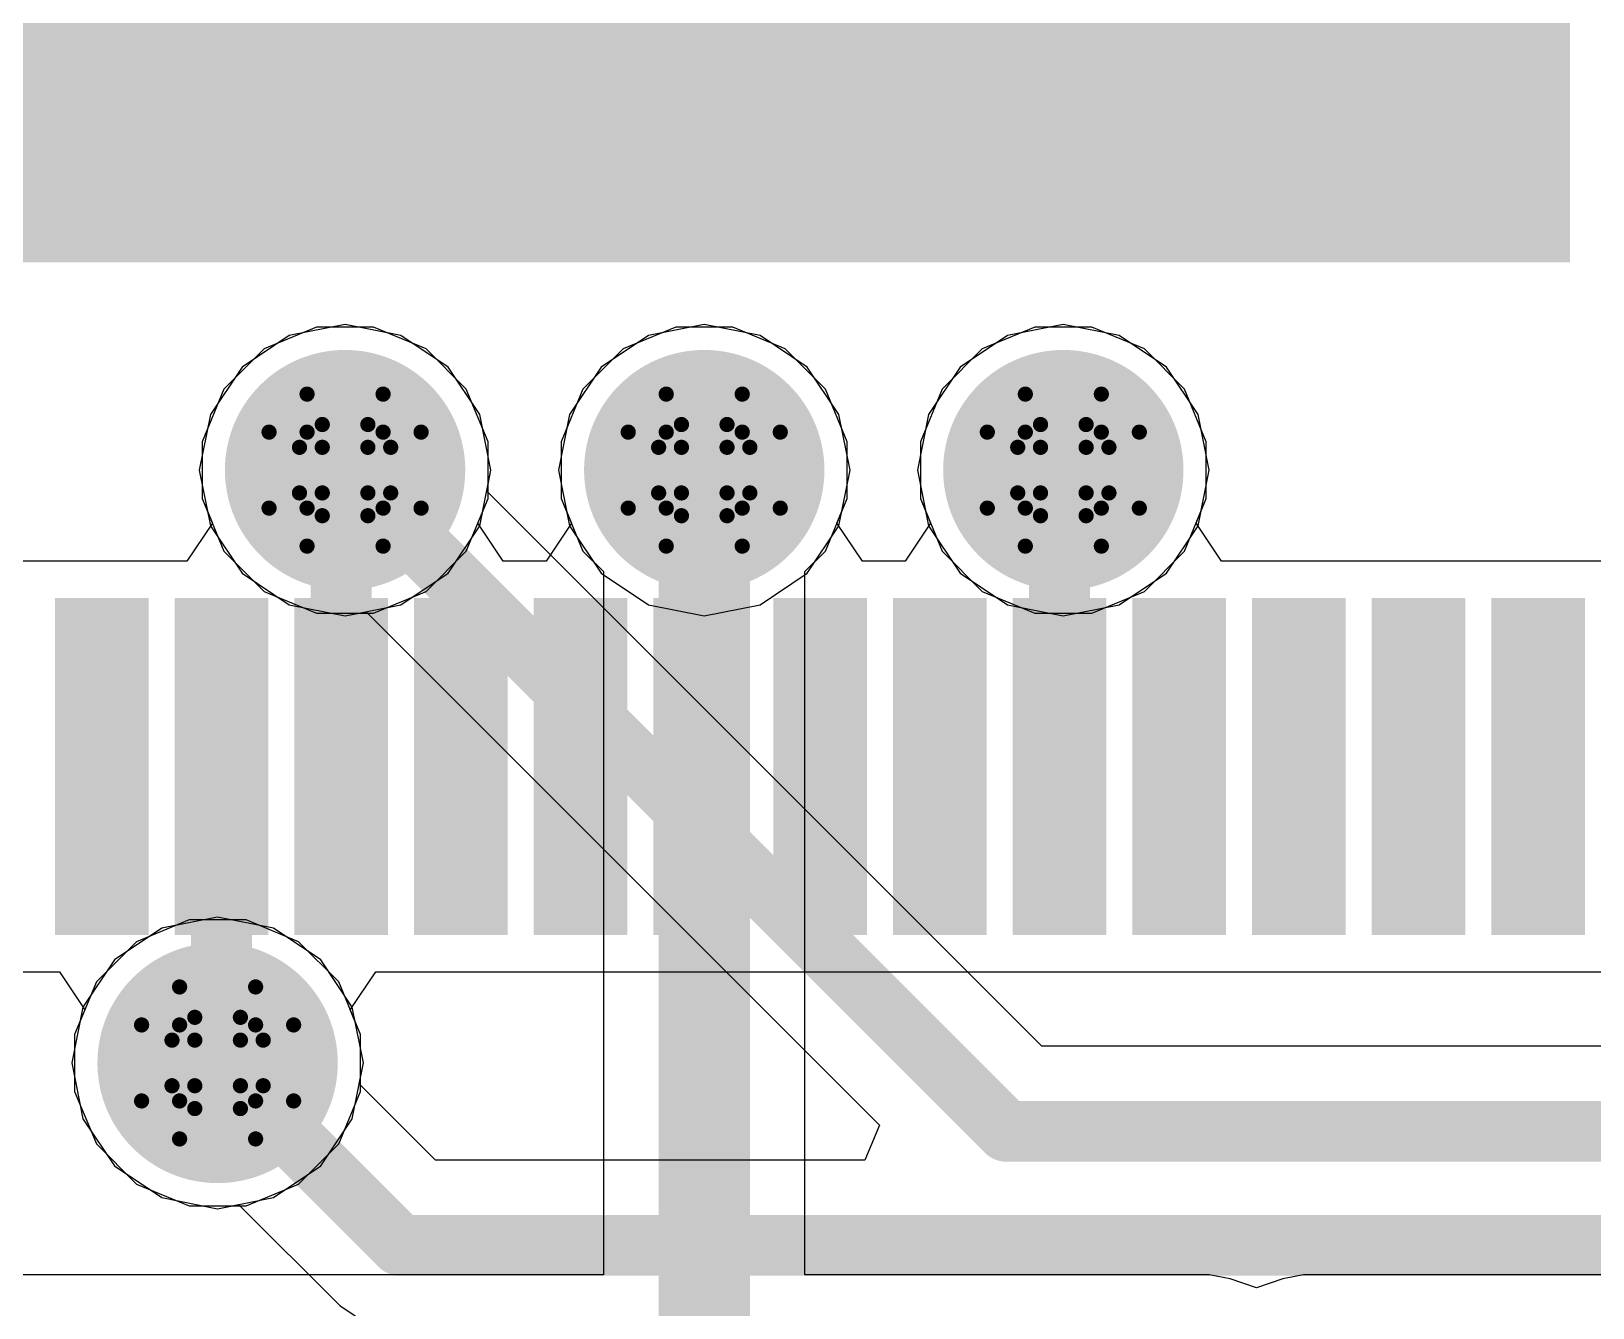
# Model space of a CAD drawing. Header units: inches. Extents: x -0.1 to 17.9, y -0.8 to 4.8.
# Drawn here: x 2.1392 to 2.3447, y 2.4408 to 2.6087 of the extents above; entities that cross this region are included whole.
import ezdxf

# ---------------------------------------------------------------- set-up
doc = ezdxf.new("R2010")
doc.units = ezdxf.units.IN
doc.header["$MEASUREMENT"] = 0
for name, color, linetype in [('Bottom Layer 1', 5, 'Continuous'), ('Bottom Solder', 6, 'Continuous'), ('Drill Drawing', 1, 'Continuous'), ('GND+Signal', 16, 'Continuous'), ('PWR+Signal', 76, 'Continuous'), ('Top Layer 1', 1, 'Continuous'), ('Top Paste', 8, 'Continuous'), ('Top Solder', 216, 'Continuous'), ('Via Holes', 16, 'Continuous')]:
    doc.layers.add(name, color=color, linetype=linetype)

# ---------------------------------------------------------------- blocks, each defined once
blk = doc.blocks.new('100_VQFN__12_12__100')
at = {"layer": 'Top Layer 1'}
for points in [[(-0.1595, 0.1595), (0.1595, 0.1595), (0.1595, -0.1595), (-0.1595, -0.1595)], [(-0.0275, -0.248), (-0.0355, -0.248), (-0.0355, -0.208), (-0.0275, -0.208)], [(-0.01175, -0.248), (-0.01975, -0.248), (-0.01975, -0.208), (-0.01175, -0.208)], [(0.004, -0.248), (-0.004, -0.248), (-0.004, -0.208), (0.004, -0.208)], [(0.01975, -0.248), (0.01175, -0.248), (0.01175, -0.208), (0.01975, -0.208)], [(0.0355, -0.248), (0.0275, -0.248), (0.0275, -0.208), (0.0355, -0.208)], [(0.05124, -0.248), (0.04324, -0.248), (0.04324, -0.208), (0.05124, -0.208)], [(0.06699, -0.248), (0.05899, -0.248), (0.05899, -0.208), (0.06699, -0.208)], [(0.08274, -0.248), (0.07474, -0.248), (0.07474, -0.208), (0.08274, -0.208)], [(0.09849, -0.248), (0.09049, -0.248), (0.09049, -0.208), (0.09849, -0.208)], [(0.11424, -0.248), (0.10624, -0.248), (0.10624, -0.208), (0.11424, -0.208)], [(0.12998, -0.248), (0.12198, -0.248), (0.12198, -0.208), (0.12998, -0.208)], [(0.14573, -0.248), (0.13773, -0.248), (0.13773, -0.208), (0.14573, -0.208)], [(0.16148, -0.248), (0.15348, -0.248), (0.15348, -0.208), (0.16148, -0.208)]]:
    blk.add_hatch(color=1, dxfattribs=at).paths.add_polyline_path(points)
at = {"layer": 'Top Paste'}
for points in [[(-0.1595, 0.1595), (0.1595, 0.1595), (0.1595, -0.1595), (-0.1595, -0.1595)], [(-0.0275, -0.248), (-0.0355, -0.248), (-0.0355, -0.208), (-0.0275, -0.208)], [(-0.01175, -0.248), (-0.01975, -0.248), (-0.01975, -0.208), (-0.01175, -0.208)], [(0.004, -0.248), (-0.004, -0.248), (-0.004, -0.208), (0.004, -0.208)], [(0.01975, -0.248), (0.01175, -0.248), (0.01175, -0.208), (0.01975, -0.208)], [(0.0355, -0.248), (0.0275, -0.248), (0.0275, -0.208), (0.0355, -0.208)], [(0.05124, -0.248), (0.04324, -0.248), (0.04324, -0.208), (0.05124, -0.208)], [(0.06699, -0.248), (0.05899, -0.248), (0.05899, -0.208), (0.06699, -0.208)], [(0.08274, -0.248), (0.07474, -0.248), (0.07474, -0.208), (0.08274, -0.208)], [(0.09849, -0.248), (0.09049, -0.248), (0.09049, -0.208), (0.09849, -0.208)], [(0.11424, -0.248), (0.10624, -0.248), (0.10624, -0.208), (0.11424, -0.208)], [(0.12998, -0.248), (0.12198, -0.248), (0.12198, -0.208), (0.12998, -0.208)], [(0.14573, -0.248), (0.13773, -0.248), (0.13773, -0.208), (0.14573, -0.208)], [(0.16148, -0.248), (0.15348, -0.248), (0.15348, -0.208), (0.16148, -0.208)]]:
    blk.add_hatch(color=8, dxfattribs=at).paths.add_polyline_path(points)
at = {"layer": 'Top Solder'}
for points in [[(-0.16166, 0.16167), (0.16167, 0.16167), (0.16167, -0.16167), (-0.16166, -0.16167)], [(-0.02533, -0.25017), (-0.03766, -0.25017), (-0.03766, -0.20583), (-0.02533, -0.20583)], [(-0.00958, -0.25017), (-0.02191, -0.25017), (-0.02191, -0.20583), (-0.00958, -0.20583)], [(0.00617, -0.25017), (-0.00616, -0.25017), (-0.00616, -0.20583), (0.00617, -0.20583)], [(0.02191, -0.25017), (0.00958, -0.25017), (0.00958, -0.20583), (0.02191, -0.20583)], [(0.03766, -0.25017), (0.02533, -0.25017), (0.02533, -0.20583), (0.03766, -0.20583)], [(0.05341, -0.25017), (0.04108, -0.25017), (0.04108, -0.20583), (0.05341, -0.20583)], [(0.06916, -0.25017), (0.05683, -0.25017), (0.05683, -0.20583), (0.06916, -0.20583)], [(0.08491, -0.25017), (0.07258, -0.25017), (0.07258, -0.20583), (0.08491, -0.20583)], [(0.10065, -0.25017), (0.08832, -0.25017), (0.08832, -0.20583), (0.10065, -0.20583)], [(0.1164, -0.25017), (0.10407, -0.25017), (0.10407, -0.20583), (0.1164, -0.20583)], [(0.13215, -0.25017), (0.11982, -0.25017), (0.11982, -0.20583), (0.13215, -0.20583)], [(0.1479, -0.25017), (0.13557, -0.25017), (0.13557, -0.20583), (0.1479, -0.20583)], [(0.16365, -0.25017), (0.15132, -0.25017), (0.15132, -0.20583), (0.16365, -0.20583)]]:
    blk.add_hatch(color=216, dxfattribs=at).paths.add_polyline_path(points)

msp = doc.modelspace()

# ---------------------------------------------------------------- hatches: boundary and pattern name
at = {"layer": 'Bottom Layer 1'}
h = msp.add_hatch(color=5, dxfattribs=at)
edge = h.paths.add_edge_path()
edge.add_arc((2.18051, 2.551), 0.01181, 0, 360)
h = msp.add_hatch(color=5, dxfattribs=at)
edge = h.paths.add_edge_path()
edge.add_arc((2.22776, 2.551), 0.01181, 0, 360)
h = msp.add_hatch(color=5, dxfattribs=at)
edge = h.paths.add_edge_path()
edge.add_arc((2.275, 2.551), 0.01181, 0, 360)
h = msp.add_hatch(color=5, dxfattribs=at)
edge = h.paths.add_edge_path()
edge.add_arc((2.16374, 2.473), 0.01181, 0, 360)
at = {"layer": 'Bottom Solder'}
h = msp.add_hatch(color=6, dxfattribs=at)
edge = h.paths.add_edge_path()
edge.add_arc((2.18051, 2.551), 0.01581, 0, 360)
h = msp.add_hatch(color=6, dxfattribs=at)
edge = h.paths.add_edge_path()
edge.add_arc((2.22776, 2.551), 0.01581, 0, 360)
h = msp.add_hatch(color=6, dxfattribs=at)
edge = h.paths.add_edge_path()
edge.add_arc((2.275, 2.551), 0.01581, 0, 360)
h = msp.add_hatch(color=6, dxfattribs=at)
edge = h.paths.add_edge_path()
edge.add_arc((2.16374, 2.473), 0.01581, 0, 360)
at = {"layer": 'GND+Signal'}
h = msp.add_hatch(color=16, dxfattribs=at)
edge = h.paths.add_edge_path()
edge.add_arc((2.18051, 2.551), 0.01181, 0, 360)
h = msp.add_hatch(color=16, dxfattribs=at)
edge = h.paths.add_edge_path()
edge.add_arc((2.22776, 2.551), 0.01181, 0, 360)
h = msp.add_hatch(color=16, dxfattribs=at)
edge = h.paths.add_edge_path()
edge.add_arc((2.275, 2.551), 0.01181, 0, 360)
h = msp.add_hatch(color=16, dxfattribs=at)
edge = h.paths.add_edge_path()
edge.add_arc((2.16374, 2.473), 0.01181, 0, 360)
at = {"layer": 'PWR+Signal'}
h = msp.add_hatch(color=76, dxfattribs=at)
edge = h.paths.add_edge_path()
edge.add_arc((2.18051, 2.551), 0.01181, 0, 360)
h = msp.add_hatch(color=76, dxfattribs=at)
edge = h.paths.add_edge_path()
edge.add_arc((2.22776, 2.551), 0.01181, 0, 360)
h = msp.add_hatch(color=76, dxfattribs=at)
edge = h.paths.add_edge_path()
edge.add_arc((2.275, 2.551), 0.01181, 0, 360)
h = msp.add_hatch(color=76, dxfattribs=at)
edge = h.paths.add_edge_path()
edge.add_arc((2.16374, 2.473), 0.01181, 0, 360)
at = {"layer": 'Top Layer 1'}
h = msp.add_hatch(color=1, dxfattribs=at)
edge = h.paths.add_edge_path()
edge.add_arc((2.18051, 2.551), 0.01181, 0, 360)
h = msp.add_hatch(color=1, dxfattribs=at)
edge = h.paths.add_edge_path()
edge.add_arc((2.22776, 2.551), 0.01181, 0, 360)
h = msp.add_hatch(color=1, dxfattribs=at)
edge = h.paths.add_edge_path()
edge.add_arc((2.275, 2.551), 0.01181, 0, 360)
h = msp.add_hatch(color=1, dxfattribs=at)
edge = h.paths.add_edge_path()
edge.add_arc((2.16374, 2.473), 0.01181, 0, 360)
at = {"layer": 'Via Holes'}
h = msp.add_hatch(color=7, dxfattribs=at)
edge = h.paths.add_edge_path()
edge.add_arc((2.18051, 2.551), 0.00591, 0, 360)
h = msp.add_hatch(color=7, dxfattribs=at)
edge = h.paths.add_edge_path()
edge.add_arc((2.22776, 2.551), 0.00591, 0, 360)
h = msp.add_hatch(color=7, dxfattribs=at)
edge = h.paths.add_edge_path()
edge.add_arc((2.275, 2.551), 0.00591, 0, 360)
h = msp.add_hatch(color=7, dxfattribs=at)
edge = h.paths.add_edge_path()
edge.add_arc((2.16374, 2.473), 0.00591, 0, 360)

# ---------------------------------------------------------------- linework, layer by layer
at = {"layer": 'Bottom Layer 1'}
for p, q in [((2.17677, 2.56981), (2.16986, 2.56695)), ((2.18425, 2.56981), (2.17677, 2.56981)), ((2.19117, 2.56695), (2.18425, 2.56981)), ((2.22401, 2.56981), (2.2171, 2.56695)), ((2.2315, 2.56981), (2.22401, 2.56981)), ((2.23841, 2.56695), (2.2315, 2.56981)), ((2.27126, 2.56981), (2.26434, 2.56695)), ((2.27874, 2.56981), (2.27126, 2.56981)), ((2.28566, 2.56695), (2.27874, 2.56981)), ((2.16986, 2.56695), (2.16456, 2.56166)), ((2.19646, 2.56166), (2.19117, 2.56695)), ((2.2171, 2.56695), (2.21181, 2.56166)), ((2.2437, 2.56166), (2.23841, 2.56695)), ((2.26434, 2.56695), (2.25905, 2.56166)), ((2.29095, 2.56166), (2.28566, 2.56695)), ((2.16456, 2.56166), (2.1617, 2.55474)), ((2.19932, 2.55474), (2.19646, 2.56166)), ((2.21181, 2.56166), (2.20894, 2.55474)), ((2.24657, 2.55474), (2.2437, 2.56166)), ((2.25905, 2.56166), (2.25619, 2.55474)), ((2.29381, 2.55474), (2.29095, 2.56166)), ((2.1617, 2.55474), (2.1617, 2.54726)), ((2.19932, 2.54726), (2.19932, 2.55474)), ((2.20894, 2.55474), (2.20894, 2.54726)), ((2.24657, 2.54726), (2.24657, 2.55474)), ((2.25619, 2.55474), (2.25619, 2.54726)), ((2.29381, 2.54726), (2.29381, 2.55474)), ((2.1617, 2.54726), (2.16456, 2.54034)), ((2.19646, 2.54034), (2.19932, 2.54726)), ((2.20894, 2.54726), (2.21181, 2.54034)), ((2.2437, 2.54034), (2.24657, 2.54726)), ((2.25619, 2.54726), (2.25905, 2.54034)), ((2.29095, 2.54034), (2.29381, 2.54726)), ((2.16456, 2.54034), (2.16986, 2.53505)), ((2.19117, 2.53505), (2.19646, 2.54034)), ((2.21181, 2.54034), (2.2145, 2.53765)), ((2.24101, 2.53765), (2.2437, 2.54034)), ((2.25905, 2.54034), (2.26434, 2.53505)), ((2.28566, 2.53505), (2.29095, 2.54034)), ((2.2145, 2.53765), (2.2145, 2.44514)), ((2.24101, 2.44514), (2.24101, 2.53765)), ((2.16986, 2.53505), (2.17677, 2.53219)), ((2.18425, 2.53219), (2.19117, 2.53505)), ((2.26434, 2.53505), (2.27126, 2.53219)), ((2.27874, 2.53219), (2.28566, 2.53505)), ((2.17677, 2.53219), (2.18425, 2.53219)), ((2.27126, 2.53219), (2.27874, 2.53219)), ((2.16, 2.49181), (2.15309, 2.48895)), ((2.16748, 2.49181), (2.16, 2.49181)), ((2.1744, 2.48895), (2.16748, 2.49181)), ((2.15309, 2.48895), (2.14779, 2.48366)), ((2.17969, 2.48366), (2.1744, 2.48895)), ((2.14779, 2.48366), (2.14493, 2.47674)), ((2.18255, 2.47674), (2.17969, 2.48366)), ((2.14493, 2.47674), (2.14493, 2.46926)), ((2.18255, 2.46926), (2.18255, 2.47674)), ((2.14493, 2.46926), (2.14779, 2.46234)), ((2.17969, 2.46234), (2.18255, 2.46926)), ((2.14779, 2.46234), (2.15309, 2.45705)), ((2.1744, 2.45705), (2.17969, 2.46234)), ((2.15309, 2.45705), (2.16, 2.45419)), ((2.16748, 2.45419), (2.1744, 2.45705)), ((2.16, 2.45419), (2.16748, 2.45419)), ((2.2145, 2.44514), (2.073, 2.44514)), ((2.2942, 2.44514), (2.24101, 2.44514)), ((2.29693, 2.44459), (2.2942, 2.44514)), ((2.3066, 2.44514), (2.30387, 2.44459)), ((2.35175, 2.44514), (2.3066, 2.44514)), ((2.3004, 2.44343), (2.29693, 2.44459)), ((2.30387, 2.44459), (2.3004, 2.44343))]:
    msp.add_line(p, q, dxfattribs=at)
msp.add_lwpolyline([(2.22776, 2.43254, 0.012, 0.012, 0), (2.22776, 2.551, 0.012, 0.012, 0)], format="xyseb", dxfattribs=at)
msp.add_lwpolyline([(2.22476, 2.551, 0.006, 0.006, 1), (2.23076, 2.551, 0.006, 0.006, 1)], format="xyseb", close=True, dxfattribs=at)
at = {"layer": 'Drill Drawing'}
for points in [[(2.17551, 2.556, 0.002, 0.002, 0), (2.17551, 2.561, 0.002, 0.002, 0)], [(2.17551, 2.561, 0.002, 0.002, 0), (2.18551, 2.561, 0.002, 0.002, 0)], [(2.18551, 2.556, 0.002, 0.002, 0), (2.18551, 2.561, 0.002, 0.002, 0)], [(2.22276, 2.556, 0.002, 0.002, 0), (2.22276, 2.561, 0.002, 0.002, 0)], [(2.22276, 2.561, 0.002, 0.002, 0), (2.23276, 2.561, 0.002, 0.002, 0)], [(2.23276, 2.556, 0.002, 0.002, 0), (2.23276, 2.561, 0.002, 0.002, 0)], [(2.27, 2.556, 0.002, 0.002, 0), (2.27, 2.561, 0.002, 0.002, 0)], [(2.27, 2.561, 0.002, 0.002, 0), (2.28, 2.561, 0.002, 0.002, 0)], [(2.28, 2.556, 0.002, 0.002, 0), (2.28, 2.561, 0.002, 0.002, 0)], [(2.17751, 2.554, 0.002, 0.002, 0), (2.17751, 2.557, 0.002, 0.002, 0)], [(2.17751, 2.557, 0.002, 0.002, 0), (2.18351, 2.557, 0.002, 0.002, 0)], [(2.18351, 2.554, 0.002, 0.002, 0), (2.18351, 2.557, 0.002, 0.002, 0)], [(2.22476, 2.554, 0.002, 0.002, 0), (2.22476, 2.557, 0.002, 0.002, 0)], [(2.22476, 2.557, 0.002, 0.002, 0), (2.23076, 2.557, 0.002, 0.002, 0)], [(2.23076, 2.554, 0.002, 0.002, 0), (2.23076, 2.557, 0.002, 0.002, 0)], [(2.272, 2.554, 0.002, 0.002, 0), (2.272, 2.557, 0.002, 0.002, 0)], [(2.272, 2.557, 0.002, 0.002, 0), (2.278, 2.557, 0.002, 0.002, 0)], [(2.278, 2.554, 0.002, 0.002, 0), (2.278, 2.557, 0.002, 0.002, 0)], [(2.17051, 2.546, 0.002, 0.002, 0), (2.17051, 2.556, 0.002, 0.002, 0)], [(2.17051, 2.556, 0.002, 0.002, 0), (2.17551, 2.556, 0.002, 0.002, 0)], [(2.18551, 2.556, 0.002, 0.002, 0), (2.19051, 2.556, 0.002, 0.002, 0)], [(2.19051, 2.546, 0.002, 0.002, 0), (2.19051, 2.556, 0.002, 0.002, 0)], [(2.21776, 2.546, 0.002, 0.002, 0), (2.21776, 2.556, 0.002, 0.002, 0)], [(2.21776, 2.556, 0.002, 0.002, 0), (2.22276, 2.556, 0.002, 0.002, 0)], [(2.23276, 2.556, 0.002, 0.002, 0), (2.23776, 2.556, 0.002, 0.002, 0)], [(2.23776, 2.546, 0.002, 0.002, 0), (2.23776, 2.556, 0.002, 0.002, 0)], [(2.265, 2.546, 0.002, 0.002, 0), (2.265, 2.556, 0.002, 0.002, 0)], [(2.265, 2.556, 0.002, 0.002, 0), (2.27, 2.556, 0.002, 0.002, 0)], [(2.28, 2.556, 0.002, 0.002, 0), (2.285, 2.556, 0.002, 0.002, 0)], [(2.285, 2.546, 0.002, 0.002, 0), (2.285, 2.556, 0.002, 0.002, 0)], [(2.17451, 2.548, 0.002, 0.002, 0), (2.17451, 2.554, 0.002, 0.002, 0)], [(2.17451, 2.554, 0.002, 0.002, 0), (2.17751, 2.554, 0.002, 0.002, 0)], [(2.18351, 2.554, 0.002, 0.002, 0), (2.18651, 2.554, 0.002, 0.002, 0)], [(2.18651, 2.548, 0.002, 0.002, 0), (2.18651, 2.554, 0.002, 0.002, 0)], [(2.22176, 2.548, 0.002, 0.002, 0), (2.22176, 2.554, 0.002, 0.002, 0)], [(2.22176, 2.554, 0.002, 0.002, 0), (2.22476, 2.554, 0.002, 0.002, 0)], [(2.23076, 2.554, 0.002, 0.002, 0), (2.23376, 2.554, 0.002, 0.002, 0)], [(2.23376, 2.548, 0.002, 0.002, 0), (2.23376, 2.554, 0.002, 0.002, 0)], [(2.269, 2.548, 0.002, 0.002, 0), (2.269, 2.554, 0.002, 0.002, 0)], [(2.269, 2.554, 0.002, 0.002, 0), (2.272, 2.554, 0.002, 0.002, 0)], [(2.278, 2.554, 0.002, 0.002, 0), (2.281, 2.554, 0.002, 0.002, 0)], [(2.281, 2.548, 0.002, 0.002, 0), (2.281, 2.554, 0.002, 0.002, 0)], [(2.17451, 2.548, 0.002, 0.002, 0), (2.17751, 2.548, 0.002, 0.002, 0)], [(2.17751, 2.545, 0.002, 0.002, 0), (2.17751, 2.548, 0.002, 0.002, 0)], [(2.18351, 2.548, 0.002, 0.002, 0), (2.18651, 2.548, 0.002, 0.002, 0)], [(2.18351, 2.545, 0.002, 0.002, 0), (2.18351, 2.548, 0.002, 0.002, 0)], [(2.22176, 2.548, 0.002, 0.002, 0), (2.22476, 2.548, 0.002, 0.002, 0)], [(2.22476, 2.545, 0.002, 0.002, 0), (2.22476, 2.548, 0.002, 0.002, 0)], [(2.23076, 2.548, 0.002, 0.002, 0), (2.23376, 2.548, 0.002, 0.002, 0)], [(2.23076, 2.545, 0.002, 0.002, 0), (2.23076, 2.548, 0.002, 0.002, 0)], [(2.269, 2.548, 0.002, 0.002, 0), (2.272, 2.548, 0.002, 0.002, 0)], [(2.272, 2.545, 0.002, 0.002, 0), (2.272, 2.548, 0.002, 0.002, 0)], [(2.278, 2.548, 0.002, 0.002, 0), (2.281, 2.548, 0.002, 0.002, 0)], [(2.278, 2.545, 0.002, 0.002, 0), (2.278, 2.548, 0.002, 0.002, 0)], [(2.17051, 2.546, 0.002, 0.002, 0), (2.17551, 2.546, 0.002, 0.002, 0)], [(2.17551, 2.541, 0.002, 0.002, 0), (2.17551, 2.546, 0.002, 0.002, 0)], [(2.17751, 2.545, 0.002, 0.002, 0), (2.18351, 2.545, 0.002, 0.002, 0)], [(2.18551, 2.546, 0.002, 0.002, 0), (2.19051, 2.546, 0.002, 0.002, 0)], [(2.18551, 2.541, 0.002, 0.002, 0), (2.18551, 2.546, 0.002, 0.002, 0)], [(2.21776, 2.546, 0.002, 0.002, 0), (2.22276, 2.546, 0.002, 0.002, 0)], [(2.22276, 2.541, 0.002, 0.002, 0), (2.22276, 2.546, 0.002, 0.002, 0)], [(2.22476, 2.545, 0.002, 0.002, 0), (2.23076, 2.545, 0.002, 0.002, 0)], [(2.23276, 2.546, 0.002, 0.002, 0), (2.23776, 2.546, 0.002, 0.002, 0)], [(2.23276, 2.541, 0.002, 0.002, 0), (2.23276, 2.546, 0.002, 0.002, 0)], [(2.265, 2.546, 0.002, 0.002, 0), (2.27, 2.546, 0.002, 0.002, 0)], [(2.27, 2.541, 0.002, 0.002, 0), (2.27, 2.546, 0.002, 0.002, 0)], [(2.272, 2.545, 0.002, 0.002, 0), (2.278, 2.545, 0.002, 0.002, 0)], [(2.28, 2.546, 0.002, 0.002, 0), (2.285, 2.546, 0.002, 0.002, 0)], [(2.28, 2.541, 0.002, 0.002, 0), (2.28, 2.546, 0.002, 0.002, 0)], [(2.17551, 2.541, 0.002, 0.002, 0), (2.18551, 2.541, 0.002, 0.002, 0)], [(2.22276, 2.541, 0.002, 0.002, 0), (2.23276, 2.541, 0.002, 0.002, 0)], [(2.27, 2.541, 0.002, 0.002, 0), (2.28, 2.541, 0.002, 0.002, 0)], [(2.15874, 2.478, 0.002, 0.002, 0), (2.15874, 2.483, 0.002, 0.002, 0)], [(2.15874, 2.483, 0.002, 0.002, 0), (2.16874, 2.483, 0.002, 0.002, 0)], [(2.16874, 2.478, 0.002, 0.002, 0), (2.16874, 2.483, 0.002, 0.002, 0)], [(2.16074, 2.476, 0.002, 0.002, 0), (2.16074, 2.479, 0.002, 0.002, 0)], [(2.16074, 2.479, 0.002, 0.002, 0), (2.16674, 2.479, 0.002, 0.002, 0)], [(2.16674, 2.476, 0.002, 0.002, 0), (2.16674, 2.479, 0.002, 0.002, 0)], [(2.15374, 2.468, 0.002, 0.002, 0), (2.15374, 2.478, 0.002, 0.002, 0)], [(2.15374, 2.478, 0.002, 0.002, 0), (2.15874, 2.478, 0.002, 0.002, 0)], [(2.16874, 2.478, 0.002, 0.002, 0), (2.17374, 2.478, 0.002, 0.002, 0)], [(2.17374, 2.468, 0.002, 0.002, 0), (2.17374, 2.478, 0.002, 0.002, 0)], [(2.15774, 2.47, 0.002, 0.002, 0), (2.15774, 2.476, 0.002, 0.002, 0)], [(2.15774, 2.476, 0.002, 0.002, 0), (2.16074, 2.476, 0.002, 0.002, 0)], [(2.16674, 2.476, 0.002, 0.002, 0), (2.16974, 2.476, 0.002, 0.002, 0)], [(2.16974, 2.47, 0.002, 0.002, 0), (2.16974, 2.476, 0.002, 0.002, 0)], [(2.15774, 2.47, 0.002, 0.002, 0), (2.16074, 2.47, 0.002, 0.002, 0)], [(2.16074, 2.467, 0.002, 0.002, 0), (2.16074, 2.47, 0.002, 0.002, 0)], [(2.16674, 2.47, 0.002, 0.002, 0), (2.16974, 2.47, 0.002, 0.002, 0)], [(2.16674, 2.467, 0.002, 0.002, 0), (2.16674, 2.47, 0.002, 0.002, 0)], [(2.15374, 2.468, 0.002, 0.002, 0), (2.15874, 2.468, 0.002, 0.002, 0)], [(2.15874, 2.463, 0.002, 0.002, 0), (2.15874, 2.468, 0.002, 0.002, 0)], [(2.16074, 2.467, 0.002, 0.002, 0), (2.16674, 2.467, 0.002, 0.002, 0)], [(2.16874, 2.468, 0.002, 0.002, 0), (2.17374, 2.468, 0.002, 0.002, 0)], [(2.16874, 2.463, 0.002, 0.002, 0), (2.16874, 2.468, 0.002, 0.002, 0)], [(2.15874, 2.463, 0.002, 0.002, 0), (2.16874, 2.463, 0.002, 0.002, 0)]]:
    msp.add_lwpolyline(points, format="xyseb", dxfattribs=at)
for points in [[(2.17501, 2.561, 0.001, 0.001, 1), (2.17601, 2.561, 0.001, 0.001, 1)], [(2.17501, 2.561, 0.001, 0.001, 1), (2.17601, 2.561, 0.001, 0.001, 1)], [(2.18501, 2.561, 0.001, 0.001, 1), (2.18601, 2.561, 0.001, 0.001, 1)], [(2.18501, 2.561, 0.001, 0.001, 1), (2.18601, 2.561, 0.001, 0.001, 1)], [(2.22226, 2.561, 0.001, 0.001, 1), (2.22326, 2.561, 0.001, 0.001, 1)], [(2.22226, 2.561, 0.001, 0.001, 1), (2.22326, 2.561, 0.001, 0.001, 1)], [(2.23226, 2.561, 0.001, 0.001, 1), (2.23326, 2.561, 0.001, 0.001, 1)], [(2.23226, 2.561, 0.001, 0.001, 1), (2.23326, 2.561, 0.001, 0.001, 1)], [(2.2695, 2.561, 0.001, 0.001, 1), (2.2705, 2.561, 0.001, 0.001, 1)], [(2.2695, 2.561, 0.001, 0.001, 1), (2.2705, 2.561, 0.001, 0.001, 1)], [(2.2795, 2.561, 0.001, 0.001, 1), (2.2805, 2.561, 0.001, 0.001, 1)], [(2.2795, 2.561, 0.001, 0.001, 1), (2.2805, 2.561, 0.001, 0.001, 1)], [(2.17701, 2.557, 0.001, 0.001, 1), (2.17801, 2.557, 0.001, 0.001, 1)], [(2.17701, 2.557, 0.001, 0.001, 1), (2.17801, 2.557, 0.001, 0.001, 1)], [(2.18301, 2.557, 0.001, 0.001, 1), (2.18401, 2.557, 0.001, 0.001, 1)], [(2.18301, 2.557, 0.001, 0.001, 1), (2.18401, 2.557, 0.001, 0.001, 1)], [(2.22426, 2.557, 0.001, 0.001, 1), (2.22526, 2.557, 0.001, 0.001, 1)], [(2.22426, 2.557, 0.001, 0.001, 1), (2.22526, 2.557, 0.001, 0.001, 1)], [(2.23026, 2.557, 0.001, 0.001, 1), (2.23126, 2.557, 0.001, 0.001, 1)], [(2.23026, 2.557, 0.001, 0.001, 1), (2.23126, 2.557, 0.001, 0.001, 1)], [(2.2715, 2.557, 0.001, 0.001, 1), (2.2725, 2.557, 0.001, 0.001, 1)], [(2.2715, 2.557, 0.001, 0.001, 1), (2.2725, 2.557, 0.001, 0.001, 1)], [(2.2775, 2.557, 0.001, 0.001, 1), (2.2785, 2.557, 0.001, 0.001, 1)], [(2.2775, 2.557, 0.001, 0.001, 1), (2.2785, 2.557, 0.001, 0.001, 1)], [(2.17001, 2.556, 0.001, 0.001, 1), (2.17101, 2.556, 0.001, 0.001, 1)], [(2.17001, 2.556, 0.001, 0.001, 1), (2.17101, 2.556, 0.001, 0.001, 1)], [(2.17501, 2.556, 0.001, 0.001, 1), (2.17601, 2.556, 0.001, 0.001, 1)], [(2.17501, 2.556, 0.001, 0.001, 1), (2.17601, 2.556, 0.001, 0.001, 1)], [(2.18501, 2.556, 0.001, 0.001, 1), (2.18601, 2.556, 0.001, 0.001, 1)], [(2.18501, 2.556, 0.001, 0.001, 1), (2.18601, 2.556, 0.001, 0.001, 1)], [(2.19001, 2.556, 0.001, 0.001, 1), (2.19101, 2.556, 0.001, 0.001, 1)], [(2.19001, 2.556, 0.001, 0.001, 1), (2.19101, 2.556, 0.001, 0.001, 1)], [(2.21726, 2.556, 0.001, 0.001, 1), (2.21826, 2.556, 0.001, 0.001, 1)], [(2.21726, 2.556, 0.001, 0.001, 1), (2.21826, 2.556, 0.001, 0.001, 1)], [(2.22226, 2.556, 0.001, 0.001, 1), (2.22326, 2.556, 0.001, 0.001, 1)], [(2.22226, 2.556, 0.001, 0.001, 1), (2.22326, 2.556, 0.001, 0.001, 1)], [(2.23226, 2.556, 0.001, 0.001, 1), (2.23326, 2.556, 0.001, 0.001, 1)], [(2.23226, 2.556, 0.001, 0.001, 1), (2.23326, 2.556, 0.001, 0.001, 1)], [(2.23726, 2.556, 0.001, 0.001, 1), (2.23826, 2.556, 0.001, 0.001, 1)], [(2.23726, 2.556, 0.001, 0.001, 1), (2.23826, 2.556, 0.001, 0.001, 1)], [(2.2645, 2.556, 0.001, 0.001, 1), (2.2655, 2.556, 0.001, 0.001, 1)], [(2.2645, 2.556, 0.001, 0.001, 1), (2.2655, 2.556, 0.001, 0.001, 1)], [(2.2695, 2.556, 0.001, 0.001, 1), (2.2705, 2.556, 0.001, 0.001, 1)], [(2.2695, 2.556, 0.001, 0.001, 1), (2.2705, 2.556, 0.001, 0.001, 1)], [(2.2795, 2.556, 0.001, 0.001, 1), (2.2805, 2.556, 0.001, 0.001, 1)], [(2.2795, 2.556, 0.001, 0.001, 1), (2.2805, 2.556, 0.001, 0.001, 1)], [(2.2845, 2.556, 0.001, 0.001, 1), (2.2855, 2.556, 0.001, 0.001, 1)], [(2.2845, 2.556, 0.001, 0.001, 1), (2.2855, 2.556, 0.001, 0.001, 1)], [(2.17401, 2.554, 0.001, 0.001, 1), (2.17501, 2.554, 0.001, 0.001, 1)], [(2.17401, 2.554, 0.001, 0.001, 1), (2.17501, 2.554, 0.001, 0.001, 1)], [(2.17701, 2.554, 0.001, 0.001, 1), (2.17801, 2.554, 0.001, 0.001, 1)], [(2.17701, 2.554, 0.001, 0.001, 1), (2.17801, 2.554, 0.001, 0.001, 1)], [(2.18301, 2.554, 0.001, 0.001, 1), (2.18401, 2.554, 0.001, 0.001, 1)], [(2.18301, 2.554, 0.001, 0.001, 1), (2.18401, 2.554, 0.001, 0.001, 1)], [(2.18601, 2.554, 0.001, 0.001, 1), (2.18701, 2.554, 0.001, 0.001, 1)], [(2.18601, 2.554, 0.001, 0.001, 1), (2.18701, 2.554, 0.001, 0.001, 1)], [(2.22126, 2.554, 0.001, 0.001, 1), (2.22226, 2.554, 0.001, 0.001, 1)], [(2.22126, 2.554, 0.001, 0.001, 1), (2.22226, 2.554, 0.001, 0.001, 1)], [(2.22426, 2.554, 0.001, 0.001, 1), (2.22526, 2.554, 0.001, 0.001, 1)], [(2.22426, 2.554, 0.001, 0.001, 1), (2.22526, 2.554, 0.001, 0.001, 1)], [(2.23026, 2.554, 0.001, 0.001, 1), (2.23126, 2.554, 0.001, 0.001, 1)], [(2.23026, 2.554, 0.001, 0.001, 1), (2.23126, 2.554, 0.001, 0.001, 1)], [(2.23326, 2.554, 0.001, 0.001, 1), (2.23426, 2.554, 0.001, 0.001, 1)], [(2.23326, 2.554, 0.001, 0.001, 1), (2.23426, 2.554, 0.001, 0.001, 1)], [(2.2685, 2.554, 0.001, 0.001, 1), (2.2695, 2.554, 0.001, 0.001, 1)], [(2.2685, 2.554, 0.001, 0.001, 1), (2.2695, 2.554, 0.001, 0.001, 1)], [(2.2715, 2.554, 0.001, 0.001, 1), (2.2725, 2.554, 0.001, 0.001, 1)], [(2.2715, 2.554, 0.001, 0.001, 1), (2.2725, 2.554, 0.001, 0.001, 1)], [(2.2775, 2.554, 0.001, 0.001, 1), (2.2785, 2.554, 0.001, 0.001, 1)], [(2.2775, 2.554, 0.001, 0.001, 1), (2.2785, 2.554, 0.001, 0.001, 1)], [(2.2805, 2.554, 0.001, 0.001, 1), (2.2815, 2.554, 0.001, 0.001, 1)], [(2.2805, 2.554, 0.001, 0.001, 1), (2.2815, 2.554, 0.001, 0.001, 1)], [(2.17401, 2.548, 0.001, 0.001, 1), (2.17501, 2.548, 0.001, 0.001, 1)], [(2.17401, 2.548, 0.001, 0.001, 1), (2.17501, 2.548, 0.001, 0.001, 1)], [(2.17701, 2.548, 0.001, 0.001, 1), (2.17801, 2.548, 0.001, 0.001, 1)], [(2.17701, 2.548, 0.001, 0.001, 1), (2.17801, 2.548, 0.001, 0.001, 1)], [(2.18301, 2.548, 0.001, 0.001, 1), (2.18401, 2.548, 0.001, 0.001, 1)], [(2.18301, 2.548, 0.001, 0.001, 1), (2.18401, 2.548, 0.001, 0.001, 1)], [(2.18601, 2.548, 0.001, 0.001, 1), (2.18701, 2.548, 0.001, 0.001, 1)], [(2.18601, 2.548, 0.001, 0.001, 1), (2.18701, 2.548, 0.001, 0.001, 1)], [(2.22126, 2.548, 0.001, 0.001, 1), (2.22226, 2.548, 0.001, 0.001, 1)], [(2.22126, 2.548, 0.001, 0.001, 1), (2.22226, 2.548, 0.001, 0.001, 1)], [(2.22426, 2.548, 0.001, 0.001, 1), (2.22526, 2.548, 0.001, 0.001, 1)], [(2.22426, 2.548, 0.001, 0.001, 1), (2.22526, 2.548, 0.001, 0.001, 1)], [(2.23026, 2.548, 0.001, 0.001, 1), (2.23126, 2.548, 0.001, 0.001, 1)], [(2.23026, 2.548, 0.001, 0.001, 1), (2.23126, 2.548, 0.001, 0.001, 1)], [(2.23326, 2.548, 0.001, 0.001, 1), (2.23426, 2.548, 0.001, 0.001, 1)], [(2.23326, 2.548, 0.001, 0.001, 1), (2.23426, 2.548, 0.001, 0.001, 1)], [(2.2685, 2.548, 0.001, 0.001, 1), (2.2695, 2.548, 0.001, 0.001, 1)], [(2.2685, 2.548, 0.001, 0.001, 1), (2.2695, 2.548, 0.001, 0.001, 1)], [(2.2715, 2.548, 0.001, 0.001, 1), (2.2725, 2.548, 0.001, 0.001, 1)], [(2.2715, 2.548, 0.001, 0.001, 1), (2.2725, 2.548, 0.001, 0.001, 1)], [(2.2775, 2.548, 0.001, 0.001, 1), (2.2785, 2.548, 0.001, 0.001, 1)], [(2.2775, 2.548, 0.001, 0.001, 1), (2.2785, 2.548, 0.001, 0.001, 1)], [(2.2805, 2.548, 0.001, 0.001, 1), (2.2815, 2.548, 0.001, 0.001, 1)], [(2.2805, 2.548, 0.001, 0.001, 1), (2.2815, 2.548, 0.001, 0.001, 1)], [(2.17001, 2.546, 0.001, 0.001, 1), (2.17101, 2.546, 0.001, 0.001, 1)], [(2.17001, 2.546, 0.001, 0.001, 1), (2.17101, 2.546, 0.001, 0.001, 1)], [(2.17501, 2.546, 0.001, 0.001, 1), (2.17601, 2.546, 0.001, 0.001, 1)], [(2.17501, 2.546, 0.001, 0.001, 1), (2.17601, 2.546, 0.001, 0.001, 1)], [(2.17701, 2.545, 0.001, 0.001, 1), (2.17801, 2.545, 0.001, 0.001, 1)], [(2.17701, 2.545, 0.001, 0.001, 1), (2.17801, 2.545, 0.001, 0.001, 1)], [(2.18301, 2.545, 0.001, 0.001, 1), (2.18401, 2.545, 0.001, 0.001, 1)], [(2.18301, 2.545, 0.001, 0.001, 1), (2.18401, 2.545, 0.001, 0.001, 1)], [(2.18501, 2.546, 0.001, 0.001, 1), (2.18601, 2.546, 0.001, 0.001, 1)], [(2.18501, 2.546, 0.001, 0.001, 1), (2.18601, 2.546, 0.001, 0.001, 1)], [(2.19001, 2.546, 0.001, 0.001, 1), (2.19101, 2.546, 0.001, 0.001, 1)], [(2.19001, 2.546, 0.001, 0.001, 1), (2.19101, 2.546, 0.001, 0.001, 1)], [(2.21726, 2.546, 0.001, 0.001, 1), (2.21826, 2.546, 0.001, 0.001, 1)], [(2.21726, 2.546, 0.001, 0.001, 1), (2.21826, 2.546, 0.001, 0.001, 1)], [(2.22226, 2.546, 0.001, 0.001, 1), (2.22326, 2.546, 0.001, 0.001, 1)], [(2.22226, 2.546, 0.001, 0.001, 1), (2.22326, 2.546, 0.001, 0.001, 1)], [(2.22426, 2.545, 0.001, 0.001, 1), (2.22526, 2.545, 0.001, 0.001, 1)], [(2.22426, 2.545, 0.001, 0.001, 1), (2.22526, 2.545, 0.001, 0.001, 1)], [(2.23026, 2.545, 0.001, 0.001, 1), (2.23126, 2.545, 0.001, 0.001, 1)], [(2.23026, 2.545, 0.001, 0.001, 1), (2.23126, 2.545, 0.001, 0.001, 1)], [(2.23226, 2.546, 0.001, 0.001, 1), (2.23326, 2.546, 0.001, 0.001, 1)], [(2.23226, 2.546, 0.001, 0.001, 1), (2.23326, 2.546, 0.001, 0.001, 1)], [(2.23726, 2.546, 0.001, 0.001, 1), (2.23826, 2.546, 0.001, 0.001, 1)], [(2.23726, 2.546, 0.001, 0.001, 1), (2.23826, 2.546, 0.001, 0.001, 1)], [(2.2645, 2.546, 0.001, 0.001, 1), (2.2655, 2.546, 0.001, 0.001, 1)], [(2.2645, 2.546, 0.001, 0.001, 1), (2.2655, 2.546, 0.001, 0.001, 1)], [(2.2695, 2.546, 0.001, 0.001, 1), (2.2705, 2.546, 0.001, 0.001, 1)], [(2.2695, 2.546, 0.001, 0.001, 1), (2.2705, 2.546, 0.001, 0.001, 1)], [(2.2715, 2.545, 0.001, 0.001, 1), (2.2725, 2.545, 0.001, 0.001, 1)], [(2.2715, 2.545, 0.001, 0.001, 1), (2.2725, 2.545, 0.001, 0.001, 1)], [(2.2775, 2.545, 0.001, 0.001, 1), (2.2785, 2.545, 0.001, 0.001, 1)], [(2.2775, 2.545, 0.001, 0.001, 1), (2.2785, 2.545, 0.001, 0.001, 1)], [(2.2795, 2.546, 0.001, 0.001, 1), (2.2805, 2.546, 0.001, 0.001, 1)], [(2.2795, 2.546, 0.001, 0.001, 1), (2.2805, 2.546, 0.001, 0.001, 1)], [(2.2845, 2.546, 0.001, 0.001, 1), (2.2855, 2.546, 0.001, 0.001, 1)], [(2.2845, 2.546, 0.001, 0.001, 1), (2.2855, 2.546, 0.001, 0.001, 1)], [(2.17501, 2.541, 0.001, 0.001, 1), (2.17601, 2.541, 0.001, 0.001, 1)], [(2.17501, 2.541, 0.001, 0.001, 1), (2.17601, 2.541, 0.001, 0.001, 1)], [(2.18501, 2.541, 0.001, 0.001, 1), (2.18601, 2.541, 0.001, 0.001, 1)], [(2.18501, 2.541, 0.001, 0.001, 1), (2.18601, 2.541, 0.001, 0.001, 1)], [(2.22226, 2.541, 0.001, 0.001, 1), (2.22326, 2.541, 0.001, 0.001, 1)], [(2.22226, 2.541, 0.001, 0.001, 1), (2.22326, 2.541, 0.001, 0.001, 1)], [(2.23226, 2.541, 0.001, 0.001, 1), (2.23326, 2.541, 0.001, 0.001, 1)], [(2.23226, 2.541, 0.001, 0.001, 1), (2.23326, 2.541, 0.001, 0.001, 1)], [(2.2695, 2.541, 0.001, 0.001, 1), (2.2705, 2.541, 0.001, 0.001, 1)], [(2.2695, 2.541, 0.001, 0.001, 1), (2.2705, 2.541, 0.001, 0.001, 1)], [(2.2795, 2.541, 0.001, 0.001, 1), (2.2805, 2.541, 0.001, 0.001, 1)], [(2.2795, 2.541, 0.001, 0.001, 1), (2.2805, 2.541, 0.001, 0.001, 1)], [(2.15824, 2.483, 0.001, 0.001, 1), (2.15924, 2.483, 0.001, 0.001, 1)], [(2.15824, 2.483, 0.001, 0.001, 1), (2.15924, 2.483, 0.001, 0.001, 1)], [(2.16824, 2.483, 0.001, 0.001, 1), (2.16924, 2.483, 0.001, 0.001, 1)], [(2.16824, 2.483, 0.001, 0.001, 1), (2.16924, 2.483, 0.001, 0.001, 1)], [(2.16024, 2.479, 0.001, 0.001, 1), (2.16124, 2.479, 0.001, 0.001, 1)], [(2.16024, 2.479, 0.001, 0.001, 1), (2.16124, 2.479, 0.001, 0.001, 1)], [(2.16624, 2.479, 0.001, 0.001, 1), (2.16724, 2.479, 0.001, 0.001, 1)], [(2.16624, 2.479, 0.001, 0.001, 1), (2.16724, 2.479, 0.001, 0.001, 1)], [(2.15324, 2.478, 0.001, 0.001, 1), (2.15424, 2.478, 0.001, 0.001, 1)], [(2.15324, 2.478, 0.001, 0.001, 1), (2.15424, 2.478, 0.001, 0.001, 1)], [(2.15824, 2.478, 0.001, 0.001, 1), (2.15924, 2.478, 0.001, 0.001, 1)], [(2.15824, 2.478, 0.001, 0.001, 1), (2.15924, 2.478, 0.001, 0.001, 1)], [(2.16824, 2.478, 0.001, 0.001, 1), (2.16924, 2.478, 0.001, 0.001, 1)], [(2.16824, 2.478, 0.001, 0.001, 1), (2.16924, 2.478, 0.001, 0.001, 1)], [(2.17324, 2.478, 0.001, 0.001, 1), (2.17424, 2.478, 0.001, 0.001, 1)], [(2.17324, 2.478, 0.001, 0.001, 1), (2.17424, 2.478, 0.001, 0.001, 1)], [(2.15724, 2.476, 0.001, 0.001, 1), (2.15824, 2.476, 0.001, 0.001, 1)], [(2.15724, 2.476, 0.001, 0.001, 1), (2.15824, 2.476, 0.001, 0.001, 1)], [(2.16024, 2.476, 0.001, 0.001, 1), (2.16124, 2.476, 0.001, 0.001, 1)], [(2.16024, 2.476, 0.001, 0.001, 1), (2.16124, 2.476, 0.001, 0.001, 1)], [(2.16624, 2.476, 0.001, 0.001, 1), (2.16724, 2.476, 0.001, 0.001, 1)], [(2.16624, 2.476, 0.001, 0.001, 1), (2.16724, 2.476, 0.001, 0.001, 1)], [(2.16924, 2.476, 0.001, 0.001, 1), (2.17024, 2.476, 0.001, 0.001, 1)], [(2.16924, 2.476, 0.001, 0.001, 1), (2.17024, 2.476, 0.001, 0.001, 1)], [(2.15724, 2.47, 0.001, 0.001, 1), (2.15824, 2.47, 0.001, 0.001, 1)], [(2.15724, 2.47, 0.001, 0.001, 1), (2.15824, 2.47, 0.001, 0.001, 1)], [(2.16024, 2.47, 0.001, 0.001, 1), (2.16124, 2.47, 0.001, 0.001, 1)], [(2.16024, 2.47, 0.001, 0.001, 1), (2.16124, 2.47, 0.001, 0.001, 1)], [(2.16624, 2.47, 0.001, 0.001, 1), (2.16724, 2.47, 0.001, 0.001, 1)], [(2.16624, 2.47, 0.001, 0.001, 1), (2.16724, 2.47, 0.001, 0.001, 1)], [(2.16924, 2.47, 0.001, 0.001, 1), (2.17024, 2.47, 0.001, 0.001, 1)], [(2.16924, 2.47, 0.001, 0.001, 1), (2.17024, 2.47, 0.001, 0.001, 1)], [(2.15324, 2.468, 0.001, 0.001, 1), (2.15424, 2.468, 0.001, 0.001, 1)], [(2.15324, 2.468, 0.001, 0.001, 1), (2.15424, 2.468, 0.001, 0.001, 1)], [(2.15824, 2.468, 0.001, 0.001, 1), (2.15924, 2.468, 0.001, 0.001, 1)], [(2.15824, 2.468, 0.001, 0.001, 1), (2.15924, 2.468, 0.001, 0.001, 1)], [(2.16024, 2.467, 0.001, 0.001, 1), (2.16124, 2.467, 0.001, 0.001, 1)], [(2.16024, 2.467, 0.001, 0.001, 1), (2.16124, 2.467, 0.001, 0.001, 1)], [(2.16624, 2.467, 0.001, 0.001, 1), (2.16724, 2.467, 0.001, 0.001, 1)], [(2.16624, 2.467, 0.001, 0.001, 1), (2.16724, 2.467, 0.001, 0.001, 1)], [(2.16824, 2.468, 0.001, 0.001, 1), (2.16924, 2.468, 0.001, 0.001, 1)], [(2.16824, 2.468, 0.001, 0.001, 1), (2.16924, 2.468, 0.001, 0.001, 1)], [(2.17324, 2.468, 0.001, 0.001, 1), (2.17424, 2.468, 0.001, 0.001, 1)], [(2.17324, 2.468, 0.001, 0.001, 1), (2.17424, 2.468, 0.001, 0.001, 1)], [(2.15824, 2.463, 0.001, 0.001, 1), (2.15924, 2.463, 0.001, 0.001, 1)], [(2.15824, 2.463, 0.001, 0.001, 1), (2.15924, 2.463, 0.001, 0.001, 1)], [(2.16824, 2.463, 0.001, 0.001, 1), (2.16924, 2.463, 0.001, 0.001, 1)], [(2.16824, 2.463, 0.001, 0.001, 1), (2.16924, 2.463, 0.001, 0.001, 1)]]:
    msp.add_lwpolyline(points, format="xyseb", close=True, dxfattribs=at)
at = {"layer": 'GND+Signal'}
for p, q in [((2.18051, 2.57018), (2.17317, 2.56872)), ((2.18785, 2.56872), (2.18051, 2.57018)), ((2.275, 2.57018), (2.26766, 2.56872)), ((2.28234, 2.56872), (2.275, 2.57018)), ((2.17317, 2.56872), (2.16695, 2.56456)), ((2.19407, 2.56456), (2.18785, 2.56872)), ((2.26766, 2.56872), (2.26144, 2.56456)), ((2.28856, 2.56456), (2.28234, 2.56872)), ((2.16695, 2.56456), (2.16279, 2.55834)), ((2.19823, 2.55834), (2.19407, 2.56456)), ((2.26144, 2.56456), (2.25728, 2.55834)), ((2.29272, 2.55834), (2.28856, 2.56456)), ((2.16279, 2.55834), (2.16133, 2.551)), ((2.19969, 2.551), (2.19823, 2.55834)), ((2.25728, 2.55834), (2.25582, 2.551)), ((2.29418, 2.551), (2.29272, 2.55834)), ((2.16133, 2.551), (2.16279, 2.54366)), ((2.19914, 2.54823), (2.19969, 2.551)), ((2.25582, 2.551), (2.25728, 2.54366)), ((2.29272, 2.54366), (2.29418, 2.551)), ((2.27216, 2.47522), (2.19914, 2.54823)), ((2.16279, 2.54366), (2.16695, 2.53744)), ((2.25728, 2.54366), (2.26144, 2.53744)), ((2.28856, 2.53744), (2.29272, 2.54366)), ((2.16695, 2.53744), (2.17317, 2.53328)), ((2.26144, 2.53744), (2.26766, 2.53328)), ((2.28234, 2.53328), (2.28856, 2.53744)), ((2.17317, 2.53328), (2.18051, 2.53182)), ((2.26766, 2.53328), (2.275, 2.53182)), ((2.275, 2.53182), (2.28234, 2.53328)), ((2.18051, 2.53182), (2.18328, 2.53237)), ((2.18328, 2.53237), (2.25082, 2.46483)), ((2.16374, 2.49218), (2.1564, 2.49072)), ((2.17108, 2.49072), (2.16374, 2.49218)), ((2.1564, 2.49072), (2.15018, 2.48656)), ((2.1773, 2.48656), (2.17108, 2.49072)), ((2.15018, 2.48656), (2.14602, 2.48034)), ((2.18146, 2.48034), (2.1773, 2.48656)), ((2.14602, 2.48034), (2.14456, 2.473)), ((2.18292, 2.473), (2.18146, 2.48034)), ((2.47847, 2.47522), (2.27216, 2.47522)), ((2.14456, 2.473), (2.14602, 2.46566)), ((2.18237, 2.47023), (2.18292, 2.473)), ((2.19239, 2.46022), (2.18237, 2.47023)), ((2.14602, 2.46566), (2.15018, 2.45944)), ((2.25082, 2.46483), (2.2489, 2.46022)), ((2.15018, 2.45944), (2.1564, 2.45528)), ((2.2489, 2.46022), (2.19239, 2.46022)), ((2.1564, 2.45528), (2.16374, 2.45382)), ((2.16374, 2.45382), (2.16651, 2.45437)), ((2.16651, 2.45437), (2.17981, 2.44107)), ((2.17981, 2.44107), (2.17981, 2.44107)), ((2.17981, 2.44107), (2.18345, 2.43864))]:
    msp.add_line(p, q, dxfattribs=at)
for points in [[(2.18051, 2.551, 0.008, 0.008, 0), (2.26751, 2.464, 0.008, 0.008, 0)], [(2.16374, 2.473, 0.008, 0.008, 0), (2.18774, 2.449, 0.008, 0.008, 0)], [(2.26751, 2.464, 0.008, 0.008, 0), (2.638, 2.464, 0.008, 0.008, 0)], [(2.18774, 2.449, 0.008, 0.008, 0), (2.65977, 2.449, 0.008, 0.008, 0)]]:
    msp.add_lwpolyline(points, format="xyseb", dxfattribs=at)
for points in [[(2.17851, 2.551, 0.004, 0.004, 1), (2.18251, 2.551, 0.004, 0.004, 1)], [(2.16174, 2.473, 0.004, 0.004, 1), (2.16574, 2.473, 0.004, 0.004, 1)], [(2.26551, 2.464, 0.004, 0.004, 1), (2.26951, 2.464, 0.004, 0.004, 1)], [(2.26551, 2.464, 0.004, 0.004, 1), (2.26951, 2.464, 0.004, 0.004, 1)], [(2.18574, 2.449, 0.004, 0.004, 1), (2.18974, 2.449, 0.004, 0.004, 1)], [(2.18574, 2.449, 0.004, 0.004, 1), (2.18974, 2.449, 0.004, 0.004, 1)]]:
    msp.add_lwpolyline(points, format="xyseb", close=True, dxfattribs=at)
at = {"layer": 'PWR+Signal'}
for p, q in [((2.18051, 2.57018), (2.17317, 2.56872)), ((2.18785, 2.56872), (2.18051, 2.57018)), ((2.22776, 2.57018), (2.22042, 2.56872)), ((2.2351, 2.56872), (2.22776, 2.57018)), ((2.17317, 2.56872), (2.16695, 2.56456)), ((2.19407, 2.56456), (2.18785, 2.56872)), ((2.22042, 2.56872), (2.21419, 2.56456)), ((2.24132, 2.56456), (2.2351, 2.56872)), ((2.16695, 2.56456), (2.16279, 2.55834)), ((2.19823, 2.55834), (2.19407, 2.56456)), ((2.21419, 2.56456), (2.21004, 2.55834)), ((2.24548, 2.55834), (2.24132, 2.56456)), ((2.16279, 2.55834), (2.16133, 2.551)), ((2.19969, 2.551), (2.19823, 2.55834)), ((2.21004, 2.55834), (2.20858, 2.551)), ((2.24694, 2.551), (2.24548, 2.55834)), ((2.16133, 2.551), (2.16279, 2.54366)), ((2.19823, 2.54366), (2.19969, 2.551)), ((2.20858, 2.551), (2.21004, 2.54366)), ((2.24548, 2.54366), (2.24694, 2.551)), ((2.16279, 2.54366), (2.16695, 2.53744)), ((2.19407, 2.53744), (2.19823, 2.54366)), ((2.21004, 2.54366), (2.21419, 2.53744)), ((2.24132, 2.53744), (2.24548, 2.54366)), ((2.16695, 2.53744), (2.17317, 2.53328)), ((2.18785, 2.53328), (2.19407, 2.53744)), ((2.21419, 2.53744), (2.22042, 2.53328)), ((2.2351, 2.53328), (2.24132, 2.53744)), ((2.17317, 2.53328), (2.18051, 2.53182)), ((2.18051, 2.53182), (2.18785, 2.53328)), ((2.22042, 2.53328), (2.22776, 2.53182)), ((2.22776, 2.53182), (2.2351, 2.53328)), ((2.16374, 2.49218), (2.1564, 2.49072)), ((2.17108, 2.49072), (2.16374, 2.49218)), ((2.1564, 2.49072), (2.15018, 2.48656)), ((2.1773, 2.48656), (2.17108, 2.49072)), ((2.15018, 2.48656), (2.14602, 2.48034)), ((2.18146, 2.48034), (2.1773, 2.48656)), ((2.14602, 2.48034), (2.14456, 2.473)), ((2.18292, 2.473), (2.18146, 2.48034)), ((2.14456, 2.473), (2.14602, 2.46566)), ((2.18146, 2.46566), (2.18292, 2.473)), ((2.14602, 2.46566), (2.15018, 2.45944)), ((2.1773, 2.45944), (2.18146, 2.46566)), ((2.15018, 2.45944), (2.1564, 2.45528)), ((2.17108, 2.45528), (2.1773, 2.45944)), ((2.1564, 2.45528), (2.16374, 2.45382)), ((2.16374, 2.45382), (2.17108, 2.45528))]:
    msp.add_line(p, q, dxfattribs=at)
at = {"layer": 'Top Layer 1'}
for p, q in [((2.17677, 2.56981), (2.16986, 2.56695)), ((2.18425, 2.56981), (2.17677, 2.56981)), ((2.19117, 2.56695), (2.18425, 2.56981)), ((2.22401, 2.56981), (2.2171, 2.56695)), ((2.2315, 2.56981), (2.22401, 2.56981)), ((2.23841, 2.56695), (2.2315, 2.56981)), ((2.27126, 2.56981), (2.26434, 2.56695)), ((2.27874, 2.56981), (2.27126, 2.56981)), ((2.28566, 2.56695), (2.27874, 2.56981)), ((2.16986, 2.56695), (2.16456, 2.56166)), ((2.19646, 2.56166), (2.19117, 2.56695)), ((2.2171, 2.56695), (2.21181, 2.56166)), ((2.2437, 2.56166), (2.23841, 2.56695)), ((2.26434, 2.56695), (2.25905, 2.56166)), ((2.29095, 2.56166), (2.28566, 2.56695)), ((2.16456, 2.56166), (2.1617, 2.55474)), ((2.19932, 2.55474), (2.19646, 2.56166)), ((2.21181, 2.56166), (2.20894, 2.55474)), ((2.24657, 2.55474), (2.2437, 2.56166)), ((2.25905, 2.56166), (2.25619, 2.55474)), ((2.29381, 2.55474), (2.29095, 2.56166)), ((2.1617, 2.55474), (2.1617, 2.54726)), ((2.19932, 2.54726), (2.19932, 2.55474)), ((2.20894, 2.55474), (2.20894, 2.54726)), ((2.24657, 2.54726), (2.24657, 2.55474)), ((2.25619, 2.55474), (2.25619, 2.54726)), ((2.29381, 2.54726), (2.29381, 2.55474)), ((2.1617, 2.54726), (2.16305, 2.544)), ((2.19797, 2.544), (2.19932, 2.54726)), ((2.20894, 2.54726), (2.21029, 2.544)), ((2.24522, 2.544), (2.24657, 2.54726)), ((2.25619, 2.54726), (2.25754, 2.544)), ((2.29246, 2.544), (2.29381, 2.54726)), ((2.16305, 2.544), (2.15971, 2.539)), ((2.20131, 2.539), (2.19797, 2.544)), ((2.21029, 2.544), (2.20695, 2.539)), ((2.24856, 2.539), (2.24522, 2.544)), ((2.25754, 2.544), (2.2542, 2.539)), ((2.2958, 2.539), (2.29246, 2.544)), ((2.15971, 2.539), (2.12257, 2.539)), ((2.20695, 2.539), (2.20131, 2.539)), ((2.2542, 2.539), (2.24856, 2.539)), ((2.37642, 2.539), (2.2958, 2.539)), ((2.11222, 2.485), (2.14294, 2.485)), ((2.14294, 2.485), (2.14628, 2.48)), ((2.1812, 2.48), (2.18454, 2.485)), ((2.18454, 2.485), (2.37998, 2.485)), ((2.14628, 2.48), (2.14493, 2.47674)), ((2.18255, 2.47674), (2.1812, 2.48)), ((2.14493, 2.47674), (2.14493, 2.46926)), ((2.18255, 2.46926), (2.18255, 2.47674)), ((2.14493, 2.46926), (2.14779, 2.46234)), ((2.17969, 2.46234), (2.18255, 2.46926)), ((2.14779, 2.46234), (2.15309, 2.45705)), ((2.1744, 2.45705), (2.17969, 2.46234)), ((2.15309, 2.45705), (2.16, 2.45419)), ((2.16748, 2.45419), (2.1744, 2.45705)), ((2.16, 2.45419), (2.16748, 2.45419))]:
    msp.add_line(p, q, dxfattribs=at)
for points in [[(2.18, 2.512, 0.008, 0.008, 0), (2.18, 2.55049, 0.008, 0.008, 0)], [(2.22724, 2.512, 0.008, 0.008, 0), (2.22724, 2.55049, 0.008, 0.008, 0)], [(2.27449, 2.55049, 0.008, 0.008, 0), (2.275, 2.551, 0.008, 0.008, 0)], [(2.27449, 2.512, 0.008, 0.008, 0), (2.27449, 2.55049, 0.008, 0.008, 0)], [(2.16425, 2.47351, 0.008, 0.008, 0), (2.16425, 2.512, 0.008, 0.008, 0)]]:
    msp.add_lwpolyline(points, format="xyseb", dxfattribs=at)
for points in [[(2.178, 2.55049, 0.004, 0.004, 1), (2.182, 2.55049, 0.004, 0.004, 1)], [(2.22524, 2.55049, 0.004, 0.004, 1), (2.22924, 2.55049, 0.004, 0.004, 1)], [(2.27249, 2.55049, 0.004, 0.004, 1), (2.27649, 2.55049, 0.004, 0.004, 1)], [(2.27249, 2.55049, 0.004, 0.004, 1), (2.27649, 2.55049, 0.004, 0.004, 1)], [(2.273, 2.551, 0.004, 0.004, 1), (2.277, 2.551, 0.004, 0.004, 1)], [(2.16225, 2.512, 0.004, 0.004, 1), (2.16625, 2.512, 0.004, 0.004, 1)], [(2.178, 2.512, 0.004, 0.004, 1), (2.182, 2.512, 0.004, 0.004, 1)], [(2.22524, 2.512, 0.004, 0.004, 1), (2.22924, 2.512, 0.004, 0.004, 1)], [(2.27249, 2.512, 0.004, 0.004, 1), (2.27649, 2.512, 0.004, 0.004, 1)], [(2.16225, 2.47351, 0.004, 0.004, 1), (2.16625, 2.47351, 0.004, 0.004, 1)]]:
    msp.add_lwpolyline(points, format="xyseb", close=True, dxfattribs=at)

# ---------------------------------------------------------------- block references
msp.add_blockref('100_VQFN__12_12__100', (2.18, 2.74))

doc.saveas('drawing.dxf')
